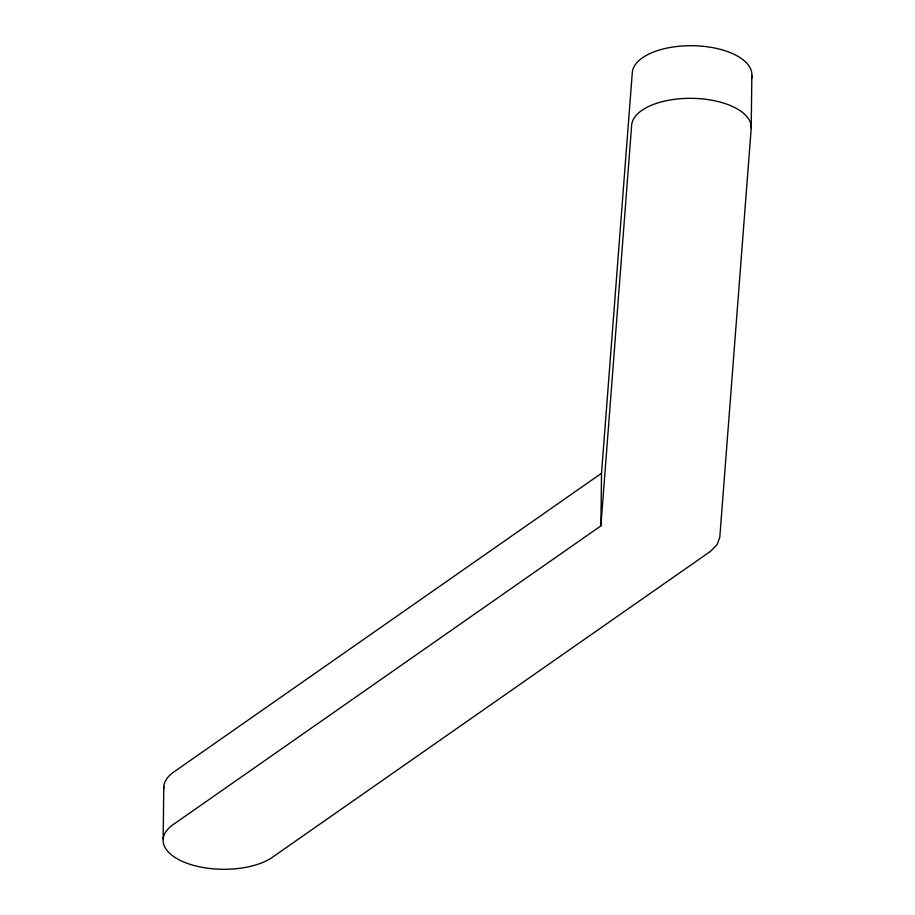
<?xml version="1.0" encoding="UTF-8"?>
<svg xmlns="http://www.w3.org/2000/svg" width="915" height="915" viewBox="0 0 915 915"><rect width="100%" height="100%" fill="white"/><g stroke="black" fill="none" stroke-linecap="round" stroke-linejoin="round"><path stroke-width="1.37" d="M163.156 839.032L163.796 786.42M600.88 525.885L601.521 473.272L632.299 72.559A59.818 28.445 0.7 0 1 694.256 45.75A59.818 28.445 0.7 0 1 751.844 75.762L751.204 128.375L719.785 537.402L717.063 544.688L710.452 551.356L273.333 856.634A59.818 28.445 0.7 0 1 190.743 864.538A59.818 28.445 0.7 0 1 172.489 825.078L600.88 525.885L631.659 125.172A59.818 28.445 0.7 0 1 693.616 98.362A59.818 28.445 0.7 0 1 751.204 128.375M751.627 78.61L751.844 75.762M601.521 473.272L173.129 772.466A59.818 28.445 0.7 0 0 163.796 788.89"/></g></svg>
